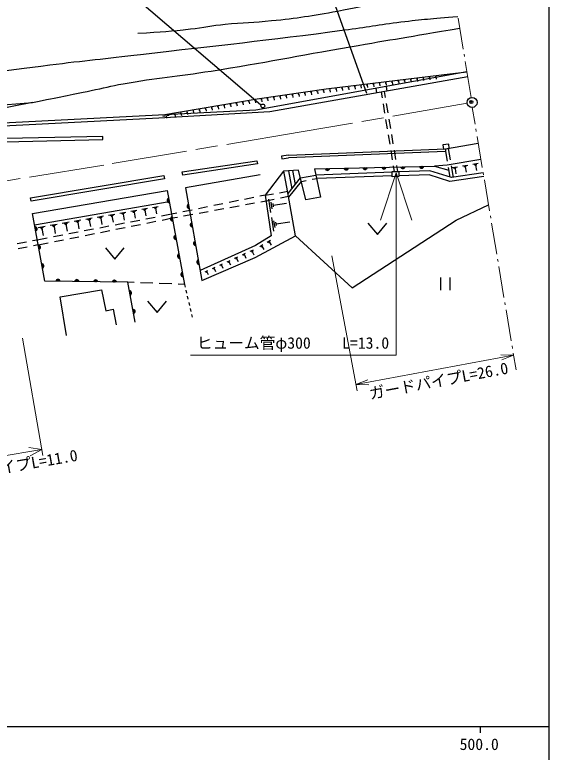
# Model space of a CAD drawing. Units: millimetres, scale not verified. Extents: x 40000 to 680000, y 20000 to 380000.
# Drawn here: x 493892 to 579000, y 200885 to 318272 of the extents above; entities that cross this region are included whole.
import ezdxf
from ezdxf.enums import TextEntityAlignment as Align

# ---------------------------------------------------------------- set-up
doc = ezdxf.new("R2010")
doc.units = ezdxf.units.MM
doc.header["$LTSCALE"] = 1000
doc.header["$PDMODE"] = 32
doc.header["$PDSIZE"] = 500
doc.linetypes.add('CHAIN', pattern=[18.5, 12, -1.5, 3.5, -1.5])
for name, color, linetype, lineweight in [('M-BGD', 7, 'Continuous', 25), ('M-BMK', 2, 'CHAIN', 13), ('M-BMK-HTXT', 7, 'Continuous', 13), ('M-BMK-SRVR', 3, 'Continuous', 25), ('M-STR-HTXT', 7, 'Continuous', 13), ('M-STR-STRC', 7, 'Continuous', 25), ('M-TTL-BAND', 7, 'Continuous', 25)]:
    doc.layers.add(name, color=color, linetype=linetype, lineweight=lineweight)
doc.layers.add('M-OTRS', color=6, linetype='Continuous')
doc.styles.add('ＭＳ ゴシック', font='')
doc.styles.get('ＭＳ ゴシック').set_extended_font_data('MS Gothic')

msp = doc.modelspace()

# ---------------------------------------------------------------- linework, layer by layer
at = {"layer": 'M-BGD'}
for p, q in [((561842, 308733), (565884, 309210)), ((553882, 307566), (554081, 307590)), ((553981, 307578), (554030, 307181)), ((554874, 307689), (555073, 307713)), ((554974, 307701), (555023, 307304)), ((555867, 307812), (556065, 307836)), ((555966, 307824), (556015, 307427)), ((556859, 307935), (557058, 307959)), ((556959, 307947), (557008, 307550)), ((557852, 308058), (558050, 308082)), ((557951, 308070), (558000, 307673)), ((558844, 308181), (559043, 308205)), ((558943, 308193), (558993, 307796)), ((559837, 308303), (560035, 308328)), ((559936, 308316), (559985, 307919)), ((560829, 308426), (561027, 308451)), ((560928, 308439), (560977, 308042)), ((561821, 308549), (561864, 308555)), ((544950, 306460), (545149, 306484)), ((545050, 306472), (545099, 306075)), ((545943, 306582), (546141, 306607)), ((546042, 306595), (546091, 306198)), ((546935, 306705), (547134, 306730)), ((547034, 306718), (547084, 306321)), ((547928, 306828), (548126, 306853)), ((548027, 306841), (548076, 306444)), ((548920, 306951), (549118, 306976)), ((549019, 306964), (549068, 306567)), ((549912, 307074), (550111, 307099)), ((550012, 307086), (550061, 306689)), ((550905, 307197), (551103, 307222)), ((551004, 307209), (551053, 306812)), ((551381, 306570), (551507, 305821)), ((551897, 307320), (552096, 307345)), ((551996, 307332), (552046, 306935)), ((552890, 307443), (553088, 307468)), ((552989, 307455), (553038, 307058)), ((553015, 306868), (553152, 306113)), ((536036, 305223), (536234, 305251)), ((536135, 305237), (536191, 304841)), ((537026, 305364), (537224, 305392)), ((537125, 305378), (537181, 304982)), ((538016, 305504), (538214, 305532)), ((538115, 305518), (538171, 305122)), ((539006, 305644), (539204, 305672)), ((539105, 305658), (539161, 305262)), ((539996, 305784), (540194, 305812)), ((540095, 305798), (540151, 305402)), ((540986, 305924), (541184, 305952)), ((541085, 305938), (541142, 305542)), ((541977, 306064), (542175, 306092)), ((542076, 306078), (542132, 305682)), ((542967, 306204), (543165, 306232)), ((543066, 306218), (543122, 305822)), ((543958, 306337), (544156, 306361)), ((544057, 306349), (544106, 305952)), ((552227, 305949), (552374, 305061)), ((552931, 305119), (552775, 306047)), ((529121, 304141), (529318, 304175)), ((529219, 304158), (529287, 303764)), ((530106, 304311), (530303, 304345)), ((530205, 304328), (530273, 303934)), ((531092, 304480), (531289, 304514)), ((531190, 304497), (531258, 304103)), ((532077, 304650), (532274, 304684)), ((532176, 304667), (532244, 304273)), ((533065, 304803), (533263, 304831)), ((533164, 304817), (533220, 304421)), ((534056, 304943), (534254, 304971)), ((534155, 304957), (534211, 304561)), ((535046, 305083), (535244, 305111)), ((535145, 305097), (535201, 304701)), ((552537, 304074), (552782, 302594)), ((553344, 302653), (553096, 304133)), ((522222, 302955), (522419, 302989)), ((522321, 302972), (522388, 302577)), ((523208, 303124), (523405, 303158)), ((523306, 303141), (523374, 302747)), ((524193, 303294), (524390, 303328)), ((524292, 303311), (524359, 302916)), ((525179, 303463), (525376, 303497)), ((525277, 303480), (525345, 303086)), ((526164, 303633), (526361, 303667)), ((526263, 303650), (526331, 303256)), ((527150, 303802), (527347, 303836)), ((527248, 303819), (527316, 303425)), ((528135, 303972), (528332, 304006)), ((528234, 303989), (528302, 303595)), ((517492, 302141), (518477, 302311)), ((517984, 302226), (518052, 301832)), ((519265, 302446), (519463, 302480)), ((519364, 302463), (519432, 302069)), ((520251, 302616), (520448, 302650)), ((520350, 302633), (520417, 302238)), ((521237, 302785), (521434, 302819)), ((521335, 302802), (521403, 302408)), ((552945, 301608), (553190, 300128)), ((553757, 300188), (553509, 301667)), ((553354, 299141), (553599, 297662)), ((554170, 297722), (553922, 299202)), ((562463, 296912), (567692, 297831)), ((563252, 295186), (562932, 296994)), ((553762, 296675), (554007, 295195)), ((554583, 295256), (554335, 296736)), ((562480, 296490), (562746, 294951)), ((554170, 294209), (554317, 293320)), ((554903, 293343), (554748, 294270)), ((562917, 293965), (563183, 292426)), ((563747, 292393), (563427, 294201)), ((563541, 293946), (564386, 294085)), ((563770, 293875), (564192, 293945)), ((563893, 293787), (564104, 293822)), ((563998, 293804), (564138, 292959)), ((565169, 294214), (566028, 294355)), ((565401, 294142), (565831, 294213)), ((565526, 294052), (565741, 294088)), ((565634, 294070), (565775, 293211)), ((566810, 294484), (567682, 294628)), ((567046, 294411), (567482, 294483)), ((567173, 294320), (567391, 294356)), ((567282, 294338), (567426, 293466)), ((532966, 292767), (521104, 290725)), ((537333, 290268), (536764, 293382)), ((537411, 289824), (539394, 292305)), ((537458, 293425), (538001, 290562)), ((538104, 293465), (538541, 291238)), ((539394, 292305), (541842, 292759)), ((553982, 293224), (541842, 292759)), ((554006, 292617), (542025, 292234)), ((537518, 289217), (539532, 291733)), ((539532, 291733), (540288, 291885)), ((541269, 292082), (542025, 292234)), ((496698, 286613), (518150, 290285)), ((518150, 290285), (520928, 275357)), ((521104, 290725), (523704, 275967)), ((536053, 289951), (537349, 290173)), ((531945, 289188), (530475, 288888)), ((533771, 289560), (532925, 289388)), ((533771, 289560), (535067, 289783)), ((533906, 288667), (535207, 288926)), ((534692, 286805), (534373, 288922)), ((536188, 289121), (537489, 289380)), ((497024, 284835), (518469, 288572)), ((515832, 287605), (516723, 287760)), ((516074, 287532), (516520, 287610)), ((524597, 287688), (523127, 287388)), ((527046, 288188), (525576, 287888)), ((529496, 288688), (528026, 288388)), ((528155, 287610), (529630, 287881)), ((530614, 288062), (532089, 288333)), ((533073, 288514), (533906, 288667)), ((534876, 287374), (534717, 288432)), ((535101, 287678), (535022, 288208)), ((535061, 287943), (537179, 288262)), ((508836, 286386), (509821, 286557)), ((510621, 286697), (511581, 286864)), ((510882, 286618), (511362, 286702)), ((511023, 286519), (511263, 286561)), ((511143, 286540), (511310, 285579)), ((512381, 287004), (513319, 287167)), ((512636, 286927), (513105, 287009)), ((512774, 286830), (513008, 286871)), ((512891, 286851), (513054, 285914)), ((514118, 287306), (515032, 287465)), ((514367, 287232), (514824, 287311)), ((514501, 287137), (514729, 287177)), ((514615, 287157), (514774, 286243)), ((516205, 287440), (516428, 287479)), ((516316, 287460), (516472, 286568)), ((518852, 286515), (517244, 286207)), ((519698, 286688), (518852, 286515)), ((522147, 287188), (520678, 286888)), ((520778, 286256), (522254, 286527)), ((523237, 286707), (524713, 286978)), ((525696, 287159), (527171, 287430)), ((501452, 285099), (502535, 285288)), ((503336, 285427), (504393, 285612)), ((503623, 285341), (504152, 285433)), ((503778, 285232), (504043, 285278)), ((503911, 285255), (504095, 284197)), ((505194, 285751), (506227, 285931)), ((505475, 285667), (505991, 285757)), ((505626, 285560), (505885, 285605)), ((505755, 285583), (505935, 284550)), ((507027, 286071), (508036, 286246)), ((507301, 285988), (507806, 286076)), ((507449, 285884), (507702, 285928)), ((507575, 285906), (507751, 284898)), ((509104, 286306), (509596, 286391)), ((509248, 286204), (509494, 286247)), ((509371, 286225), (509543, 285241)), ((513806, 285549), (512333, 285266)), ((516262, 286019), (514789, 285737)), ((514904, 285109), (516374, 285403)), ((517355, 285600), (518962, 285922)), ((518962, 285922), (519795, 286075)), ((535143, 283807), (534815, 285984)), ((535333, 284392), (535169, 285481)), ((535523, 284978), (537700, 285305)), ((497608, 284429), (498742, 284627)), ((497916, 284337), (498483, 284436)), ((498083, 284220), (498366, 284269)), ((498225, 284245), (498422, 283111)), ((499543, 284767), (500651, 284960)), ((499844, 284676), (500398, 284773)), ((500007, 284562), (500284, 284610)), ((500146, 284586), (500339, 283478)), ((501746, 285011), (502288, 285105)), ((501905, 284899), (502176, 284946)), ((502041, 284923), (502229, 283840)), ((506440, 284138), (504967, 283855)), ((508896, 284608), (507422, 284326)), ((511351, 285078), (509878, 284796)), ((510001, 284126), (511472, 284421)), ((512452, 284618), (513923, 284912)), ((535564, 284705), (535482, 285250)), ((550134, 285093), (551634, 283293)), ((551634, 283293), (553134, 285093)), ((501530, 283197), (500056, 282915)), ((503985, 283667), (502512, 283385)), ((502647, 282653), (504118, 282947)), ((505099, 283144), (506569, 283439)), ((507550, 283635), (509021, 283930)), ((495739, 282083), (494267, 281796)), ((497466, 282419), (496721, 282274)), ((499074, 282727), (497466, 282419)), ((497609, 281643), (499216, 281965)), ((500196, 282162), (501667, 282456)), ((534066, 282091), (534609, 282418)), ((534284, 282037), (534555, 282200)), ((534420, 282119), (534747, 281575)), ((495881, 281296), (494410, 281001)), ((497609, 281643), (496861, 281493)), ((508329, 281147), (509829, 279347)), ((509829, 279347), (511329, 281147)), ((531373, 280624), (531916, 280871)), ((531570, 280550), (531842, 280674)), ((531706, 280612), (531953, 280069)), ((532906, 281391), (533404, 281691)), ((533105, 281342), (533354, 281492)), ((533230, 281417), (533530, 280919)), ((528909, 279504), (529413, 279733)), ((529093, 279435), (529344, 279550)), ((529218, 279492), (529448, 278989)), ((530132, 280060), (530655, 280298)), ((530322, 279988), (530583, 280107)), ((530453, 280048), (530690, 279525)), ((526522, 278418), (526987, 278629)), ((526691, 278354), (526924, 278460)), ((526807, 278407), (527019, 277941)), ((527706, 278956), (528191, 279177)), ((527882, 278890), (528125, 279001)), ((528004, 278945), (528224, 278461)), ((524207, 277365), (524636, 277560)), ((524363, 277306), (524578, 277404)), ((524471, 277355), (524666, 276926)), ((525355, 277887), (525803, 278091)), ((525518, 277826), (525742, 277928)), ((525630, 277877), (525833, 277430)), ((561675, 276437), (561675, 274437)), ((563175, 276437), (563175, 274437)), ((512904, 275654), (511876, 275692)), ((515902, 275543), (513904, 275617)), ((518900, 275432), (516902, 275506)), ((520928, 275357), (519900, 275395)), ((520928, 275357), (521025, 274933)), ((521137, 274446), (521250, 273959)), ((515050, 272699), (516550, 270899)), ((516550, 270899), (518050, 272699)), ((521362, 273472), (521474, 272984)), ((521586, 272497), (521698, 272010)), ((521810, 271523), (521923, 271035)), ((522035, 270548), (522132, 270124))]:
    msp.add_line(p, q, dxfattribs=at)
for points in [[(565884, 309210), (532289, 303095), (516807, 302284), (488856, 300839), (474638, 298379), (457717, 292228)], [(517461, 302318), (532487, 304903), (543475, 306458), (561842, 308733)], [(566016, 308399), (534519, 302803), (516833, 301800), (488910, 300357), (474763, 297908), (457529, 291644)], [(496717, 304324), (488306, 302682), (474307, 300467), (466670, 301361)], [(466977, 301441), (490010, 303782), (496717, 304324)], [(537484, 295930), (536377, 295750), (536444, 295336), (537500, 295508)], [(537484, 295930), (562463, 296912), (562480, 296490), (537500, 295508)], [(568130, 295208), (562762, 294324), (560732, 294195)], [(541617, 293753), (542553, 289243), (540238, 288821), (539098, 293526), (536678, 293377), (533771, 289560)], [(541617, 293753), (560732, 294195), (562991, 293537)], [(568478, 293122), (563437, 292345), (559978, 293453), (555046, 293265)], [(568574, 292550), (563164, 291756), (559889, 292805), (555069, 292651)], [(523704, 275967), (532171, 279619), (538599, 283084), (537333, 290268)], [(533771, 289560), (534746, 283084), (532203, 281551), (523424, 277558)], [(538599, 283084), (547626, 274816), (564160, 285559), (569328, 288033)], [(513076, 269360), (511876, 275692), (498664, 275881), (496698, 286613)], [(502150, 267194), (501101, 273359), (507731, 274489), (508420, 271148), (509575, 271400), (510035, 268932)]]:
    msp.add_lwpolyline(points, dxfattribs=at)
for points in [[(490013, 298016), (507936, 298395), (507926, 298912), (490002, 298534)], [(562154, 296900), (563074, 297019), (562988, 297680), (562068, 297561)], [(520561, 293250), (532448, 295024), (532522, 294528), (520635, 292754)], [(496410, 289139), (517653, 292702), (517745, 292156), (496501, 288593)], [(553979, 293307), (555043, 293348), (555074, 292541), (554010, 292500)]]:
    msp.add_lwpolyline(points, close=True, dxfattribs=at)
msp.add_circle((533396, 303755), 305, dxfattribs=at)
for centre, radius, start, end in [((543675, 293855), 354, 190.12001, 352.52519), ((543675, 293855), 283, 192.34405, 350.30115), ((543675, 293855), 212, 196.09038, 346.55483), ((543675, 293855), 142, 203.80211, 338.8431), ((543675, 293855), 100, 214.11977, 328.52544), ((546674, 293924), 354, 190.12001, 352.52519), ((546674, 293924), 283, 192.34405, 350.30115), ((546674, 293924), 212, 196.09038, 346.55483), ((546674, 293924), 142, 203.80211, 338.8431), ((546674, 293924), 100, 214.11977, 328.52544), ((549674, 293993), 354, 190.12001, 352.52519), ((549674, 293993), 283, 192.34405, 350.30115), ((549674, 293993), 212, 196.09038, 346.55483), ((549674, 293993), 142, 203.80211, 338.8431), ((549674, 293993), 100, 214.11977, 328.52544), ((552673, 294063), 354, 190.12001, 352.52519), ((552673, 294063), 283, 192.34405, 350.30115), ((552673, 294063), 212, 196.09038, 346.55483), ((552673, 294063), 142, 203.80211, 338.8431), ((552673, 294063), 100, 214.11977, 328.52544), ((555672, 294132), 354, 190.12001, 352.52519), ((555672, 294132), 283, 192.34405, 350.30115), ((555672, 294132), 212, 196.09038, 346.55483), ((555672, 294132), 142, 203.80211, 338.8431), ((555672, 294132), 100, 214.11977, 328.52544), ((558671, 294201), 354, 190.12001, 352.52519), ((558671, 294201), 283, 192.34405, 350.30115), ((558671, 294201), 212, 196.09038, 346.55483), ((558671, 294201), 142, 203.80211, 338.8431), ((558671, 294201), 100, 214.11977, 328.52544), ((518495, 288730), 354, 109.33659, 271.74177), ((518495, 288730), 283, 111.56063, 269.51773), ((518495, 288730), 212, 115.30696, 265.77141), ((518495, 288730), 142, 123.01869, 258.05968), ((518495, 288730), 100, 133.33635, 247.74202), ((521677, 287787), 354, 108.78893, 271.19411), ((521677, 287787), 283, 111.01297, 268.97007), ((521677, 287787), 212, 114.7593, 265.22375), ((521677, 287787), 142, 122.47103, 257.51202), ((521677, 287787), 100, 132.78869, 247.19435), ((519043, 285780), 354, 109.33659, 271.74177), ((519043, 285780), 283, 111.56063, 269.51773), ((519043, 285780), 212, 115.30696, 265.77141), ((519043, 285780), 142, 123.01869, 258.05968), ((519043, 285780), 100, 133.33635, 247.74202), ((497087, 284188), 354, 289.18053, 91.58571), ((497087, 284188), 283, 291.40457, 89.36167), ((497087, 284188), 212, 295.1509, 85.61534), ((497087, 284188), 142, 302.86262, 77.90361), ((497087, 284188), 100, 313.18029, 67.58595), ((522197, 284833), 354, 108.78893, 271.19411), ((522197, 284833), 283, 111.01297, 268.97007), ((522197, 284833), 212, 114.7593, 265.22375), ((522197, 284833), 142, 122.47103, 257.51202), ((522197, 284833), 100, 132.78869, 247.19435), ((519592, 282831), 354, 109.33659, 271.74177), ((519592, 282831), 283, 111.56063, 269.51773), ((519592, 282831), 212, 115.30696, 265.77141), ((519592, 282831), 142, 123.01869, 258.05968), ((519592, 282831), 100, 133.33635, 247.74202), ((522718, 281878), 354, 108.78893, 271.19411), ((522718, 281878), 283, 111.01297, 268.97007), ((522718, 281878), 212, 114.7593, 265.22375), ((522718, 281878), 142, 122.47103, 257.51202), ((522718, 281878), 100, 132.78869, 247.19435), ((497628, 281237), 354, 289.18053, 91.58571), ((497628, 281237), 283, 291.40457, 89.36167), ((497628, 281237), 212, 295.1509, 85.61534), ((497628, 281237), 142, 302.86262, 77.90361), ((497628, 281237), 100, 313.18029, 67.58595), ((520141, 279882), 354, 109.33659, 271.74177), ((520141, 279882), 283, 111.56063, 269.51773), ((520141, 279882), 212, 115.30696, 265.77141), ((520141, 279882), 142, 123.01869, 258.05968), ((520141, 279882), 100, 133.33635, 247.74202), ((498169, 278286), 354, 289.18053, 91.58571), ((498169, 278286), 283, 291.40457, 89.36167), ((498169, 278286), 212, 295.1509, 85.61534), ((498169, 278286), 142, 302.86262, 77.90361), ((498169, 278286), 100, 313.18029, 67.58595), ((523238, 278924), 354, 108.78893, 271.19411), ((523238, 278924), 283, 111.01297, 268.97007), ((523238, 278924), 212, 114.7593, 265.22375), ((523238, 278924), 142, 122.47103, 257.51202), ((523238, 278924), 100, 132.78869, 247.19435), ((520690, 276932), 354, 109.33659, 271.74177), ((520690, 276932), 283, 111.56063, 269.51773), ((520690, 276932), 212, 115.30696, 265.77141), ((520690, 276932), 142, 123.01869, 258.05968), ((500770, 275797), 354, 7.97547, 170.38065), ((500770, 275797), 283, 10.19951, 168.15661), ((500770, 275797), 212, 13.94584, 164.41029), ((500770, 275797), 142, 21.65757, 156.69856), ((500770, 275797), 100, 31.97523, 146.38089), ((503770, 275754), 354, 7.97547, 170.38065), ((503770, 275754), 283, 10.19951, 168.15661), ((503770, 275754), 212, 13.94584, 164.41029), ((503770, 275754), 142, 21.65757, 156.69856), ((506769, 275711), 354, 7.97547, 170.38065), ((506769, 275711), 283, 10.19951, 168.15661), ((506769, 275711), 212, 13.94584, 164.41029), ((509769, 275668), 354, 7.97547, 170.38065), ((509769, 275668), 283, 10.19951, 168.15661), ((509769, 275668), 212, 13.94584, 164.41029), ((520690, 276932), 100, 133.33635, 247.74202), ((503770, 275754), 100, 31.97523, 146.38089), ((506769, 275711), 142, 21.65757, 156.69856), ((506769, 275711), 100, 31.97523, 146.38089), ((509769, 275668), 142, 21.65757, 156.69856), ((509769, 275668), 100, 31.97523, 146.38089), ((512144, 273989), 354, 289.52627, 91.93145), ((512144, 273989), 283, 291.75031, 89.70741), ((512144, 273989), 212, 295.49664, 85.96108), ((512144, 273989), 142, 303.20836, 78.24935), ((512144, 273989), 100, 313.52603, 67.93169), ((512702, 271042), 354, 289.52627, 91.93145), ((512702, 271042), 283, 291.75031, 89.70741), ((512702, 271042), 212, 295.49664, 85.96108), ((512702, 271042), 142, 303.20836, 78.24935), ((512702, 271042), 100, 313.52603, 67.93169)]:
    msp.add_arc(centre, radius, start, end, dxfattribs=at)
for points, knots in [([(513466, 315332), (517490, 315586), (518590, 315628), (521856, 316013), (524029, 316269), (525230, 316546), (527406, 316778), (530278, 317084), (531907, 317030), (534779, 317331), (538904, 317763), (541211, 318092), (545287, 318860), (550383, 319820), (553188, 320602), (558250, 321726), (559719, 322052), (560546, 322214), (562009, 322565), (562652, 322719), (562858, 322768), (563653, 322968)], [0, 0, 0, 0, 1, 1, 1, 2, 2, 2, 3, 3, 3, 4, 4, 4, 5, 5, 5, 6, 6, 6, 7, 7, 7, 7]), ([(450104, 304440), (451912, 304786), (452424, 304861), (453920, 305073), (456488, 305436), (457947, 305489), (460535, 305656), (463181, 305827), (464677, 305711), (467317, 305956), (469393, 306149), (470542, 306385), (472608, 306664), (475295, 307028), (476798, 307245), (479485, 307609), (487294, 308668), (491667, 309282), (499484, 310285), (505102, 311007), (508266, 311276), (513891, 311943), (526587, 313448), (533716, 314164), (546390, 315852), (549903, 316319), (551854, 316703), (555373, 317126), (558912, 317551), (560082, 317649), (564456, 318018)], [0, 0, 0, 0, 1, 1, 1, 2, 2, 2, 3, 3, 3, 4, 4, 4, 5, 5, 5, 6, 6, 6, 7, 7, 7, 8, 8, 8, 9, 9, 9, 10, 10, 10, 10]), ([(496717, 304324), (501267, 305232), (502419, 305456), (506067, 306214), (508049, 306626), (509146, 306925), (511138, 307281), (516587, 308254), (519695, 308457), (525163, 309319), (533842, 310688), (538663, 311697), (547323, 313182), (554132, 314351), (556269, 314713), (564760, 316141)], [0, 0, 0, 0, 1, 1, 1, 2, 2, 2, 3, 3, 3, 4, 4, 4, 5, 5, 5, 5])]:
    msp.add_open_spline(points, degree=3, knots=knots, dxfattribs=at)
at = {"layer": 'M-BMK'}
msp.add_lwpolyline([(565926, 304189), (539483, 299620), (508064, 294354), (471598, 288450)], dxfattribs=at)
at = {"layer": 'M-BMK-HTXT'}
for p, q in [((564501, 317737), (565302, 312801)), ((565430, 312012), (565494, 311617)), ((565622, 310827), (566551, 305100)), ((566742, 303518), (567183, 300878)), ((567315, 300089), (567381, 299695)), ((567512, 298905), (568336, 293974)), ((568468, 293185), (568533, 292790)), ((568665, 292001), (569489, 287069)), ((569620, 286280), (569686, 285886)), ((569818, 285097), (570642, 280165)), ((570773, 279376), (570839, 278981)), ((570971, 278192), (571794, 273260)), ((571926, 272471), (571992, 272077)), ((572124, 271288), (572947, 266356)), ((573079, 265567), (573145, 265172)), ((573277, 264383), (573717, 261744))]:
    msp.add_line(p, q, dxfattribs=at)
at = {"layer": 'M-BMK-SRVR'}
msp.add_circle((566715, 304317), 800, dxfattribs=at)
at = {"layer": 'M-OTRS'}
msp.add_point((566582, 304395), dxfattribs=at)
at = {"layer": 'M-STR-HTXT'}
for p, q in [((554637, 293097), (552137, 285597)), ((554637, 293097), (554637, 264068)), ((554637, 293097), (557137, 285597)), ((544396, 279888), (548410, 258434)), ((495138, 266813), (498364, 248098)), ((573322, 264112), (571282, 264137)), ((554637, 264068), (521887, 264068)), ((548226, 259416), (573322, 264112)), ((573322, 264112), (571430, 263351)), ((548226, 259416), (550118, 260177)), ((548226, 259416), (550265, 259391)), ((486778, 247115), (498194, 249084)), ((498194, 249084), (496110, 249401)), ((498194, 249084), (496337, 248087))]:
    msp.add_line(p, q, dxfattribs=at)
at = {"layer": 'M-STR-STRC'}
for p, q in [((533000, 303929), (484852, 345181)), ((549949, 305756), (542972, 325376))]:
    msp.add_line(p, q, dxfattribs=at)
at = {"layer": 'M-TTL-BAND'}
for p, q in [((579000, 20000), (579000, 370000)), ((40000, 205000), (579000, 205000)), ((568000, 205000), (568000, 204000))]:
    msp.add_line(p, q, dxfattribs=at)

# ---------------------------------------------------------------- texts
at = {"layer": 'M-STR-HTXT', "style": 'ＭＳ ゴシック'}
msp.add_text('ヒューム管φ300\u3000\u3000L=13.0', height=1833, dxfattribs=at).set_placement((522887, 264568), align=Align.BOTTOM_LEFT)
for s, rotation, p in [('ガードパイプL=26.0', 10.597, (561657, 258572)), ('ガードパイプL=11.0', 9.782, (493047, 244847))]:
    msp.add_text(s, height=1833, rotation=rotation, dxfattribs=at).set_placement(p, align=Align.BOTTOM_CENTER)
at = {"layer": 'M-TTL-BAND', "style": 'ＭＳ ゴシック'}
msp.add_text('500.0', height=1833, dxfattribs=at).set_placement((567844, 200695), align=Align.BOTTOM_CENTER)

doc.saveas('drawing.dxf')
